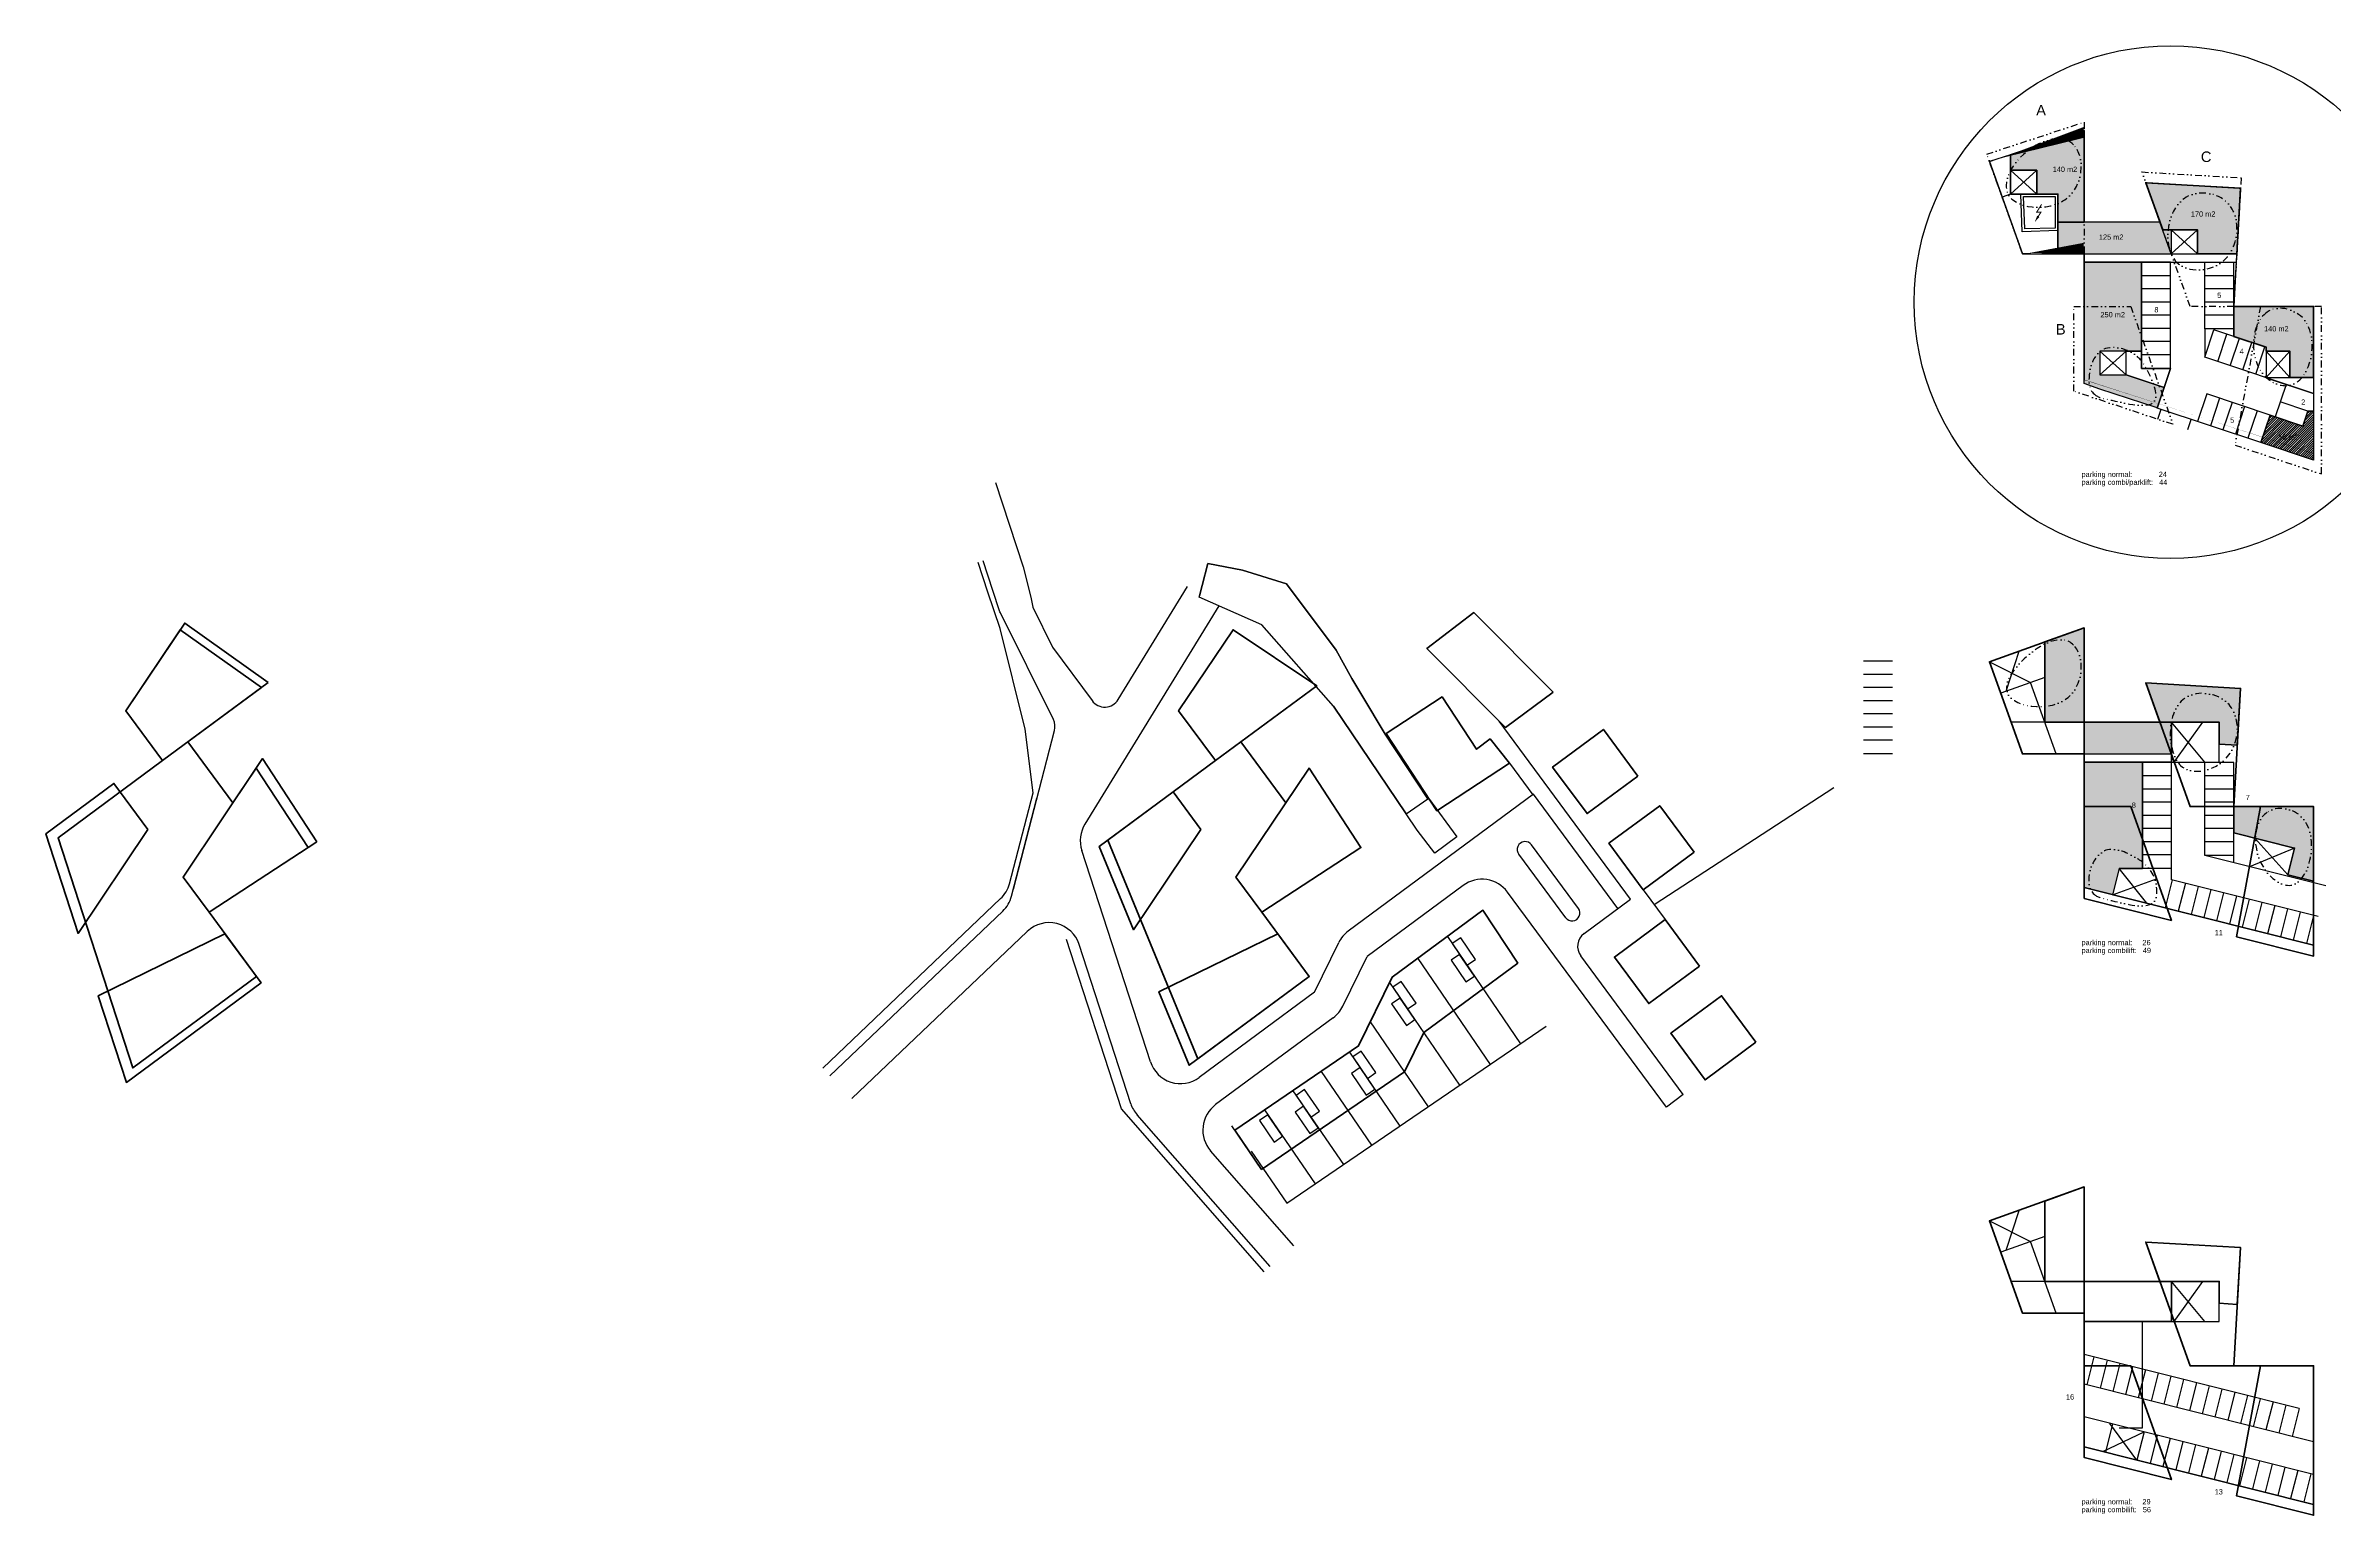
# Model space of a CAD drawing. Header units: metres. Extents: x -664657 to -643449, y -1076720 to -1062383.
# Drawn here: x -644165.1 to -643730.4, y -1071253.6 to -1070974.6 of the extents above; entities that cross this region are included whole.
import ezdxf

# ---------------------------------------------------------------- set-up
doc = ezdxf.new("R2010")
doc.units = ezdxf.units.M
doc.header["$LTSCALE"] = 0.1
doc.linetypes.add('DIVIDE', pattern=[31.75, 12.7, -6.35, 0, -6.35, 0, -6.35])
doc.layers.add('AA_THER_popis', color=6, linetype='Continuous')
doc.layers.add('AA_THER_slabá', color=4, linetype='Continuous')
doc.layers.add('AA_THER_silná', color=1, linetype='Continuous', lineweight=70)
doc.layers.add('skica', color=3, linetype='Continuous', lineweight=90)
doc.layers.add('FLOATING-WINDOWS', color=2, linetype='Continuous', plot=False)
doc.styles.get("Standard").update_dxf_attribs({"font": 'arial.ttf', "width": 0.8})

msp = doc.modelspace()

# ---------------------------------------------------------------- hatches: boundary and pattern name
at = {"layer": 'AA_THER_slabá', "linetype": 'ByBlock', "lineweight": -3}
for points in [[(-643786.9056255992, -1070993.604526764), (-643777.9056255984, -1070990.647388062), (-643777.9056255989, -1071002.719570691), (-643777.9056255997, -1071008.050587026), (-643782.9056256, -1071008.050587026), (-643782.9056256, -1071002.719570691), (-643786.9056255989, -1071002.719570691), (-643786.905625599, -1070998.219570691), (-643791.9056255989, -1070998.219570691), (-643791.9056255989, -1070995.247381598)], [(-643762.9966209223, -1071009.550587026), (-643756.3560998397, -1071009.550587026), (-643756.3560998397, -1071014.050587026), (-643748.9219596436, -1071014.050587027), (-643748.1963296459, -1071001.628397917), (-643766.2105392191, -1071000.576115527)], [(-643782.9056256, -1071008.050587026), (-643782.9056256003, -1071014.050587025), (-643761.3560998392, -1071014.050587026), (-643761.3560998397, -1071009.550587026), (-643762.9966209217, -1071009.550587026), (-643763.5337976571, -1071008.050587073)], [(-643777.9056255998, -1071015.650587027), (-643767.0060998391, -1071015.650587026), (-643767.006099839, -1071032.550587026), (-643774.9056256007, -1071032.550587026), (-643774.9056256007, -1071037.050587026), (-643769.9056256007, -1071037.050587026), (-643762.7147424107, -1071039.455087993), (-643764.0183685953, -1071043.353703026), (-643774.9056256008, -1071039.752818045), (-643777.9056256004, -1071038.710056062)], [(-643749.5060998397, -1071024.050587039), (-643734.3439859536, -1071024.050587039), (-643734.3439859542, -1071037.550587028), (-643738.8439859538, -1071037.550587027), (-643738.8439859538, -1071032.550587027), (-643743.3439859538, -1071032.550587027), (-643743.3439859538, -1071031.814411271), (-643749.5060998397, -1071029.753912107)], [(-643785.4061286291, -1071087.794428422), (-643777.9056255992, -1071085.108364521), (-643777.9056255992, -1071103.043436822), (-643785.4061286291, -1071103.043436822)], [(-643763.5337976734, -1071103.043436823), (-643752.2451694346, -1071103.043436823), (-643752.2451694346, -1071107.198522889), (-643748.8258581707, -1071107.398258603), (-643748.1963296458, -1071096.621247713), (-643766.210539219, -1071095.568965323)], [(-643777.9056255994, -1071109.043436823), (-643761.3060998385, -1071109.043436823), (-643761.3060998385, -1071103.043436823), (-643777.9056255994, -1071103.043436823)], [(-643777.9056255994, -1071110.633380062), (-643766.806099839, -1071110.633380062), (-643766.80609984, -1071130.833380063), (-643771.2582261034, -1071130.833380064), (-643772.5045451105, -1071135.795672098), (-643777.9056256001, -1071134.43914789)], [(-643749.5060998396, -1071119.043436835), (-643734.3439859535, -1071119.043436835), (-643734.3439859536, -1071133.242775887), (-643739.2093354687, -1071132.020804762), (-643737.935741943, -1071126.949917636), (-643749.5060998396, -1071124.04393047)]]:
    msp.add_hatch(color=254, dxfattribs=at).paths.add_polyline_path(points)
h = msp.add_hatch(dxfattribs=at)
h.set_pattern_fill('ANSI31', color=254, scale=0.1, style=0)
h.set_pattern_definition([(45, (0, 0), (-0.2245064030267288, 0.2245064030267289), [])])
h.paths.add_polyline_path([(-643742.5963533074, -1071044.71750126), (-643736.4052828506, -1071046.787682976), (-643735.453915052, -1071043.942529323), (-643734.3439859544, -1071043.942529322), (-643734.3439859549, -1071053.27627858), (-643744.3405276046, -1071049.933616291)])

# ---------------------------------------------------------------- linework, layer by layer
at = {"layer": 'AA_THER_popis'}
msp.add_lwpolyline([(-643787.2826791449, -1071008.016174611, 0, 0.5, 0), (-643786.6211054997, -1071006.962463624, 0, 0, 0)], format="xyseb", dxfattribs=at)
at = {"layer": 'AA_THER_popis', "const_width": 0.2}
msp.add_lwpolyline([(-643785.9997016479, -1071004.684257784), (-643786.9175421236, -1071006.146133722), (-643786.1085718387, -1071006.146133722), (-643786.6211054997, -1071006.962463624)], dxfattribs=at)
at = {"layer": 'AA_THER_silná', "color": 1, "const_width": 0.25}
msp.add_lwpolyline([(-643777.9056255992, -1071008.050587025), (-643763.5337976732, -1071008.050587025), (-643766.2105392185, -1071000.576115526), (-643748.1963296452, -1071001.628397916), (-643749.506099839, -1071024.050587026), (-643734.3439859536, -1071024.050587027), (-643734.3439859549, -1071053.27627858), (-643777.9056256004, -1071038.710056062), (-643777.9056255994, -1071014.050587025), (-643789.6436553271, -1071014.050587024), (-643795.9066316583, -1070996.561996028), (-643777.9056255984, -1070990.647388062), (-643777.9056255992, -1071008.050587025)], close=True, dxfattribs=at)
at = {"layer": 'AA_THER_silná', "color": 1, "lineweight": 25}
for points in [[(-643789.9498605736, -1071002.719570691), (-643782.9056256, -1071002.719570691), (-643782.9056256, -1071009.677074096), (-643789.6624147746, -1071009.869687817)], [(-643789.4293559201, -1071003.219570691), (-643783.4056256, -1071003.219570691), (-643783.4056256, -1071009.191124326), (-643789.182669632, -1071009.355808752)]]:
    msp.add_lwpolyline(points, close=True, dxfattribs=at)
at = {"layer": 'AA_THER_silná', "color": 1}
for points in [[(-644138.1206772557, -1071106.764972511), (-644129.580517061, -1071118.324172387), (-644125.1594295861, -1071111.729731165), (-644115.301205998, -1071126.843780009), (-644134.1135807529, -1071139.114257527), (-644125.1038095439, -1071151.309081029), (-644148.6099085541, -1071168.67584112), (-644162.779957379, -1071124.983725088), (-644142.9464516537, -1071110.330347871), (-644149.9215319817, -1071100.889500647), (-644139.5771764494, -1071085.459983604), (-644124.1233585885, -1071096.423483049), (-644138.1206772557, -1071106.764972511)], [(-644122.8534605716, -1071095.485257859), (-644142.9464516541, -1071110.330347871), (-644149.9215319818, -1071100.889500647), (-644138.7415941682, -1071084.213639063)], [(-643938.1206772557, -1071106.764972511), (-643929.580517061, -1071118.324172387), (-643925.1594295861, -1071111.729731165), (-643915.301205998, -1071126.843780009), (-643934.1135807529, -1071139.114257527), (-643925.1038095439, -1071151.309081029), (-643946.2861943124, -1071166.959036143), (-643963.3721137022, -1071125.42122162), (-643942.9464516537, -1071110.330347871), (-643949.9215319817, -1071100.889500647), (-643939.5771764494, -1071085.459983604), (-643923.6955751323, -1071096.107428366), (-643938.1206772557, -1071106.764972511)], [(-643923.6955751322, -1071096.107428366), (-643942.9464516541, -1071110.330347871), (-643949.9215319818, -1071100.889500647), (-643939.5771764495, -1071085.459983604)], [(-643878.8044586673, -1071097.349626887), (-643887.8488994222, -1071104.031834457), (-643902.7790705725, -1071089.028578552), (-643893.863925002, -1071082.216442885), (-643878.8044586673, -1071097.349626887)], [(-643777.9056255992, -1071085.108364521), (-643777.9056255997, -1071109.043436823), (-643789.6436553271, -1071109.043436823), (-643795.906631659, -1071091.554845826)], [(-643777.9056255996, -1071103.043436822), (-643763.5337976734, -1071103.043436823), (-643766.210539219, -1071095.568965323), (-643748.1963296458, -1071096.621247713), (-643749.506099839, -1071119.043436823), (-643734.3439859535, -1071119.043436824), (-643734.3439859541, -1071145.379999233), (-643777.9056255999, -1071134.43914789), (-643777.9056255994, -1071109.043436823), (-643789.6436553274, -1071109.043436822), (-643795.9066316589, -1071091.554845826), (-643777.9056255993, -1071085.108364521), (-643777.9056255996, -1071103.043436822)], [(-643887.0849999998, -1071110.8), (-643900.8987939494, -1071119.837559212), (-643910.5300023727, -1071105.179996441), (-643899.8900000001, -1071098.24), (-643893.3400000001, -1071108.18), (-643890.77, -1071106.19)], [(-643748.1963296458, -1071096.621247713), (-643749.5060998389, -1071119.043436823), (-643757.8039123255, -1071119.043436823), (-643766.210539219, -1071095.568965323)], [(-643862.6941445837, -1071113.252516026), (-643869.2306660768, -1071104.405262963), (-643878.8822148731, -1071111.536013684), (-643872.34569338, -1071120.383266746)], [(-644113.6260474488, -1071125.751148399), (-644134.1135807527, -1071139.114257527), (-644139.04438345, -1071132.440362351), (-644123.9491109404, -1071109.924434342)], [(-643915.301205998, -1071126.843780009), (-643934.1135807527, -1071139.114257527), (-643939.04438345, -1071132.440362351), (-643925.1594295861, -1071111.729731165)], [(-644145.7374954753, -1071123.381162297), (-644158.9909454978, -1071143.149849903), (-644165.1266704218, -1071124.23087449), (-644152.1778674374, -1071114.664048672)], [(-643945.7374954753, -1071123.381162297), (-643958.5269758941, -1071142.457798389), (-643965.0306645739, -1071126.646591047), (-643950.9894089837, -1071116.272640138)], [(-643852.0067264078, -1071127.736272789), (-643858.5432479009, -1071118.889019726), (-643868.1947966972, -1071126.019770446), (-643861.6582752041, -1071134.867023509)], [(-643769.0674310559, -1071119.043436823), (-643761.3240571066, -1071140.665856064), (-643777.9056256, -1071136.501263606), (-643777.9056255998, -1071119.043436822)], [(-643744.4091765028, -1071119.043436824), (-643748.9473238083, -1071143.774370809), (-643734.3439859536, -1071147.442114949), (-643734.3439859531, -1071119.043436824)], [(-643885.515380473, -1071148.763142507), (-643903.3789942884, -1071161.961125522), (-643907.0386291262, -1071169.448715153), (-643934.1603117997, -1071187.955477614), (-643939.2330946452, -1071180.521308246), (-643915.7487078437, -1071164.49649248), (-643909.3866881658, -1071151.479840633), (-643892.1354782868, -1071138.734313477)], [(-643850.9621491237, -1071149.344346703), (-643857.4986706168, -1071140.497093641), (-643867.1502194131, -1071147.627844361), (-643860.61369792, -1071156.475097423)], [(-644131.0848399407, -1071143.213691218), (-644155.1530887472, -1071154.983548187), (-644149.8181159922, -1071171.433473767), (-644124.2124657041, -1071152.515524628)], [(-643931.0848399407, -1071143.213691218), (-643953.6725243821, -1071154.259522482), (-643947.9447451836, -1071168.184405571), (-643925.1038095438, -1071151.309081029)], [(-643840.266023043, -1071163.821669898), (-643846.8025445365, -1071154.974416835), (-643856.4540933328, -1071162.105167555), (-643849.9175718392, -1071170.952420618)], [(-643777.9056255992, -1071191.297136473), (-643777.9056255997, -1071215.232208775), (-643789.6436553271, -1071215.232208775), (-643795.906631659, -1071197.743617778)], [(-643777.9056255996, -1071209.232208775), (-643763.5337976734, -1071209.232208775), (-643766.210539219, -1071201.757737275), (-643748.1963296458, -1071202.810019666), (-643749.506099839, -1071225.232208776), (-643734.3439859535, -1071225.232208776), (-643734.3439859541, -1071251.568771186), (-643777.9056255999, -1071240.627919842), (-643777.9056255994, -1071215.232208775), (-643789.6436553274, -1071215.232208774), (-643795.9066316589, -1071197.743617778), (-643777.9056255993, -1071191.297136473), (-643777.9056255996, -1071209.232208775)], [(-643748.1963296458, -1071202.810019666), (-643749.5060998389, -1071225.232208775), (-643757.8039123255, -1071225.232208775), (-643766.210539219, -1071201.757737275)], [(-643769.0674310559, -1071225.232208776), (-643761.3240571066, -1071246.854628016), (-643777.9056256, -1071242.690035559), (-643777.9056255998, -1071225.232208775)], [(-643744.4091765028, -1071225.232208776), (-643748.9473238083, -1071249.963142761), (-643734.3439859536, -1071253.630886902), (-643734.3439859531, -1071225.232208776)]]:
    msp.add_lwpolyline(points, close=True, dxfattribs=at)
at = {"layer": 'AA_THER_silná', "linetype": 'ByBlock', "lineweight": -3}
for points in [[(-643895.1527528969, -1071149.178254619), (-643893.5350286141, -1071148.074383617), (-643896.3340375731, -1071143.972432617), (-643897.9517618559, -1071145.076303619)], [(-643895.3709727003, -1071152.333101121), (-643893.7532484175, -1071151.229230118), (-643896.5522573765, -1071147.127279118), (-643898.1699816593, -1071148.23115012)], [(-643906.4506141696, -1071157.459662887), (-643904.8328898868, -1071156.355791884), (-643907.6318988458, -1071152.253840884), (-643909.2496231286, -1071153.357711887)], [(-643906.668833973, -1071160.614509388), (-643905.0511096902, -1071159.510638386), (-643907.8501186492, -1071155.408687386), (-643909.467842932, -1071156.512558388)], [(-643914.0668852624, -1071170.68092905), (-643912.4491609796, -1071169.577058048), (-643915.2481699386, -1071165.475107047), (-643916.8658942214, -1071166.57897805)], [(-643914.2851050658, -1071173.835775551), (-643912.667380783, -1071172.731904549), (-643915.466389742, -1071168.629953549), (-643917.0841140248, -1071169.733824551)], [(-643925.0233497091, -1071181.16312855), (-643923.4056254263, -1071180.059257548), (-643926.2046343853, -1071175.957306548), (-643927.8223586681, -1071177.06117755)], [(-643924.8051299057, -1071178.008282048), (-643923.1874056229, -1071176.904411046), (-643925.9864145819, -1071172.802460046), (-643927.6041388647, -1071173.906331048)], [(-643931.7910470229, -1071182.775195304), (-643930.1733227401, -1071181.671324302), (-643932.9723316991, -1071177.569373302), (-643934.5900559819, -1071178.673244304)]]:
    msp.add_lwpolyline(points, close=True, dxfattribs=at)
at = {"layer": 'AA_THER_slabá', "linetype": 'ByBlock', "lineweight": -3}
for p, q in [((-643791.9056255989, -1070998.219570691), (-643786.9056255989, -1071002.719570691)), ((-643786.9056255989, -1070998.219570691), (-643791.9056255989, -1071002.719570691)), ((-643791.9056255989, -1071002.719570691), (-643793.4973573345, -1071003.289598212)), ((-643756.3560998397, -1071014.050587026), (-643761.3560998397, -1071009.550587026)), ((-643761.3560998397, -1071014.050587027), (-643756.3560998397, -1071009.550587026)), ((-643777.9056255998, -1071014.050587026), (-643761.3060998386, -1071014.050587026)), ((-643777.9056255998, -1071014.050587027), (-643748.9219596431, -1071014.050587027)), ((-643777.9056255998, -1071015.650587027), (-643749.0154220745, -1071015.650587027)), ((-643767.0060998389, -1071035.850587027), (-643767.0060998391, -1071015.650587026)), ((-643761.5060998385, -1071015.650587027), (-643767.0060998391, -1071015.650587026)), ((-643761.5060998395, -1071035.850587027), (-643761.5060998395, -1071015.650587027)), ((-643755.0060998395, -1071028.340530266), (-643755.0060998395, -1071015.650587027)), ((-643752.2451694347, -1071015.650587027), (-643749.5060998397, -1071015.650587027)), ((-643749.5060998397, -1071029.753912107), (-643749.5060998397, -1071015.650587026)), ((-643761.5060998386, -1071018.250587027), (-643767.0060998386, -1071018.250587027)), ((-643749.5060998389, -1071018.250587027), (-643755.0060998389, -1071018.250587027)), ((-643761.5060998388, -1071020.750587027), (-643767.0060998388, -1071020.750587027)), ((-643761.5060998389, -1071023.250587027), (-643767.0060998389, -1071023.250587027)), ((-643749.506099839, -1071020.750587027), (-643755.006099839, -1071020.750587027)), ((-643749.5060998391, -1071023.250587027), (-643755.0060998391, -1071023.250587027)), ((-643761.506099839, -1071025.750587027), (-643767.006099839, -1071025.750587027)), ((-643761.5060998391, -1071028.250587027), (-643767.0060998391, -1071028.250587027)), ((-643749.5060998392, -1071025.750587027), (-643755.0060998392, -1071025.750587027)), ((-643749.5060998393, -1071028.350587027), (-643755.0060998393, -1071028.350587027)), ((-643755.0060998393, -1071028.350587027), (-643755.0060998393, -1071033.714147118)), ((-643755.0060998393, -1071033.714147118), (-643753.261925542, -1071028.498032087)), ((-643743.3439859538, -1071031.81441127), (-643753.261925542, -1071028.498032087)), ((-643769.9056256007, -1071037.050587026), (-643774.9056256007, -1071032.550587026)), ((-643774.9056256007, -1071037.050587026), (-643769.9056256007, -1071032.550587026)), ((-643761.5060998392, -1071030.750587027), (-643767.0060998392, -1071030.750587027)), ((-643761.5060998393, -1071033.250587027), (-643767.0060998393, -1071033.250587027)), ((-643752.5403000062, -1071034.538665876), (-643750.7961257088, -1071029.322550845)), ((-643750.1693386282, -1071035.331472375), (-643748.4251643309, -1071030.115357344)), ((-643747.7983772501, -1071036.124278874), (-643746.0542029528, -1071030.908163843)), ((-643745.3325774171, -1071036.948797633), (-643743.5884031198, -1071031.732682602)), ((-643743.3439859538, -1071032.550587027), (-643743.3439859538, -1071031.814411271)), ((-643743.3439859538, -1071032.550587027), (-643738.8439859538, -1071037.550587027)), ((-643738.8439859538, -1071032.550587027), (-643743.3439859538, -1071037.550587027)), ((-643761.5060998395, -1071035.850587027), (-643767.0060998395, -1071035.850587027)), ((-643761.5060998395, -1071035.850587027), (-643764.0183685953, -1071043.363759787)), ((-643734.3439859537, -1071040.623183394), (-643755.0060998393, -1071033.714147118)), ((-643754.6408371071, -1071040.690044246), (-643756.3850114045, -1071045.906159278)), ((-643736.4052828506, -1071046.787682976), (-643754.640837107, -1071040.690044246)), ((-643752.1750372739, -1071041.514563005), (-643753.9192115713, -1071046.730678036)), ((-643739.5601009851, -1071038.879009096), (-643741.621397882, -1071045.043508678)), ((-643735.4539150521, -1071043.942529323), (-643740.6700300834, -1071042.198355025)), ((-643749.804075896, -1071042.307369504), (-643751.5482501934, -1071047.523484535)), ((-643747.4331145183, -1071043.100176003), (-643749.1772888156, -1071048.316291034)), ((-643745.0621531404, -1071043.892982502), (-643746.8063274377, -1071049.109097533)), ((-643742.5963533074, -1071044.71750126), (-643744.3405276048, -1071049.933616292)), ((-643735.453915052, -1071043.942529322), (-643736.4052828507, -1071046.787682976)), ((-643735.453915052, -1071043.942529322), (-643734.3439859544, -1071043.942529322)), ((-643792.7063091476, -1071097.130681008), (-643790.234758297, -1071089.560082445)), ((-643819.8282511788, -1071091.343436822), (-643814.3282511797, -1071091.343436823)), ((-643814.3282511788, -1071093.943436823), (-643819.8282511788, -1071093.943436822)), ((-643795.9066316588, -1071091.554845826), (-643788.1127131901, -1071095.485632373)), ((-643814.328251179, -1071096.443436823), (-643819.828251179, -1071096.443436822)), ((-643785.4061286291, -1071094.516356172), (-643793.7730215043, -1071097.512689727)), ((-643783.2574216237, -1071109.043436822), (-643788.1127131901, -1071095.485632373)), ((-643814.3282511791, -1071098.943436823), (-643819.8282511791, -1071098.943436822)), ((-643814.3282511792, -1071101.443436823), (-643819.8282511792, -1071101.443436822)), ((-643777.9056255996, -1071103.043436822), (-643791.7923623327, -1071103.043436822)), ((-643755.0060998393, -1071110.633380063), (-643761.3060998385, -1071103.043436823)), ((-643760.8157036386, -1071110.633380063), (-643755.3891804491, -1071103.043436823)), ((-643814.3282511793, -1071103.943436823), (-643819.8282511793, -1071103.943436822)), ((-643814.3282511794, -1071106.443436823), (-643819.8282511794, -1071106.443436822)), ((-643814.3282511795, -1071109.043436823), (-643819.8282511795, -1071109.043436822)), ((-643777.9056255997, -1071109.043436823), (-643761.3060998385, -1071109.043436823)), ((-643766.806099839, -1071110.633380062), (-643777.9056255994, -1071110.633380062)), ((-643766.8060998388, -1071130.833380063), (-643766.806099839, -1071110.633380062)), ((-643761.3060998385, -1071110.633380063), (-643766.806099839, -1071110.633380062)), ((-643761.3060998394, -1071132.937432238), (-643761.3060998394, -1071110.633380063)), ((-643755.0060998395, -1071128.333380063), (-643755.0060998393, -1071110.633380063)), ((-643752.2451694346, -1071110.633380063), (-643749.5060998396, -1071110.633380063)), ((-643749.5060998396, -1071129.71474869), (-643749.5060998396, -1071110.708941631)), ((-643761.3060998386, -1071113.233380063), (-643766.8060998386, -1071113.233380063)), ((-643761.3060998387, -1071115.733380063), (-643766.8060998387, -1071115.733380063)), ((-643749.5060998388, -1071113.233380063), (-643755.0060998388, -1071113.233380063)), ((-643749.5060998389, -1071115.733380063), (-643755.0060998389, -1071115.733380063)), ((-643761.3060998388, -1071118.233380063), (-643766.8060998388, -1071118.233380063)), ((-643749.506099839, -1071118.233380063), (-643755.006099839, -1071118.233380063)), ((-643761.3060998389, -1071120.733380063), (-643766.8060998389, -1071120.733380063)), ((-643761.306099839, -1071123.233380063), (-643766.806099839, -1071123.233380063)), ((-643749.5060998391, -1071120.733380063), (-643755.0060998391, -1071120.733380063)), ((-643749.5060998392, -1071123.233380063), (-643755.0060998392, -1071123.233380063)), ((-643761.3060998392, -1071125.733380063), (-643766.8060998392, -1071125.733380063)), ((-643761.3060998393, -1071128.233380063), (-643766.8060998393, -1071128.233380063)), ((-643749.5060998393, -1071125.733380063), (-643755.0060998393, -1071125.733380063)), ((-643732.0276113652, -1071134.104609716), (-643755.0060998396, -1071128.333380062)), ((-643749.5060998395, -1071128.333380063), (-643755.0060998395, -1071128.333380063)), ((-643737.935741943, -1071126.949917636), (-643746.5056548448, -1071130.468334251)), ((-643745.5109008229, -1071125.047356395), (-643739.2093354687, -1071132.020804762)), ((-643771.2582261035, -1071130.833380064), (-643772.5045451106, -1071135.795672098)), ((-643772.5045451105, -1071135.795672098), (-643764.140794353, -1071132.800463791)), ((-643771.2582261034, -1071130.833380064), (-643766.8060998388, -1071130.833380063)), ((-643766.0194384678, -1071137.424458074), (-643771.2582261034, -1071130.833380064)), ((-643761.3060998394, -1071130.833380063), (-643766.8060998394, -1071130.833380063)), ((-643761.2095975965, -1071132.961669542), (-643762.5493561919, -1071138.295996764)), ((-643733.4891661966, -1071139.923875776), (-643761.3060998394, -1071132.937432238)), ((-643758.6879156373, -1071133.595009969), (-643760.0276742326, -1071138.92933719)), ((-643756.2632214457, -1071134.203991149), (-643757.6029800411, -1071139.53831837)), ((-643753.8385272542, -1071134.812972328), (-643755.1782858495, -1071140.14729955)), ((-643751.4138330625, -1071135.421953508), (-643752.7535916578, -1071140.756280729)), ((-643748.989138871, -1071136.030934687), (-643750.3288974663, -1071141.365261909)), ((-643746.5644446794, -1071136.639915867), (-643747.9042032748, -1071141.974243089)), ((-643744.1397504879, -1071137.248897047), (-643745.4795090832, -1071142.583224268)), ((-643741.7150562963, -1071137.857878227), (-643743.0548148917, -1071143.192205448)), ((-643739.2903621048, -1071138.466859406), (-643740.6301207001, -1071143.801186628)), ((-643736.8656679132, -1071139.075840586), (-643738.2054265086, -1071144.410167808)), ((-643734.343985954, -1071139.709181013), (-643735.6837445493, -1071145.043508235)), ((-643795.9066316588, -1071197.743617778), (-643788.1127131901, -1071201.674404325)), ((-643792.7063091476, -1071203.319452961), (-643790.234758297, -1071195.748854397)), ((-643785.4061286291, -1071200.705128124), (-643793.7730215043, -1071203.70146168)), ((-643783.2574216237, -1071215.232208775), (-643788.1127131901, -1071201.674404325)), ((-643777.9056255996, -1071209.232208775), (-643791.7923623327, -1071209.232208775)), ((-643755.0060998393, -1071216.822152015), (-643761.3060998385, -1071209.232208775)), ((-643760.8157036386, -1071216.822152015), (-643755.3891804491, -1071209.232208775)), ((-643766.806099839, -1071216.822152015), (-643777.9056255994, -1071216.822152014)), ((-643766.8060998388, -1071237.022152015), (-643766.806099839, -1071216.822152015)), ((-643761.3060998385, -1071216.822152015), (-643766.806099839, -1071216.822152015)), ((-643737.0918455654, -1071233.350640857), (-643777.9056255996, -1071223.099936253)), ((-643776.0809281659, -1071223.558223487), (-643777.4206867614, -1071228.892550709)), ((-643773.5592462067, -1071224.191563914), (-643774.899004802, -1071229.525891136)), ((-643771.1345520152, -1071224.800545094), (-643772.4743106106, -1071230.134872315)), ((-643734.3439859537, -1071239.711605816), (-643777.9056255997, -1071228.770754473)), ((-643768.7098578237, -1071225.409526274), (-643770.049616419, -1071230.743853495)), ((-643766.2851636319, -1071226.018507453), (-643767.6249222272, -1071231.352834675)), ((-643763.8604694403, -1071226.627488633), (-643765.2002280357, -1071231.961815855)), ((-643761.4357752487, -1071227.236469812), (-643762.775533844, -1071232.570797034)), ((-643759.0110810571, -1071227.845450992), (-643760.3508396525, -1071233.179778214)), ((-643756.5863868656, -1071228.454432172), (-643757.9261454609, -1071233.788759393)), ((-643754.161692674, -1071229.063413351), (-643755.5014512694, -1071234.397740573)), ((-643751.7369984825, -1071229.672394531), (-643753.0767570778, -1071235.006721753)), ((-643749.312304291, -1071230.281375711), (-643750.6520628863, -1071235.615702932)), ((-643746.8876100993, -1071230.890356891), (-643748.2273686946, -1071236.224684112)), ((-643744.4629159076, -1071231.49933807), (-643745.802674503, -1071236.833665292)), ((-643742.038221716, -1071232.10831925), (-643743.3779803113, -1071237.442646472)), ((-643739.6135275244, -1071232.71730043), (-643740.9532861197, -1071238.051627652)), ((-643737.0918455652, -1071233.350640857), (-643738.4316041606, -1071238.684968079)), ((-643734.3439859541, -1071245.897952965), (-643777.9056256, -1071234.957101623)), ((-643774.3687900559, -1071241.516224144), (-643766.5439248178, -1071237.810682899)), ((-643772.5440926222, -1071236.303693159), (-643773.8838512177, -1071241.638020381)), ((-643767.8836834132, -1071243.14501012), (-643773.0290314605, -1071236.181896924)), ((-643771.2582261034, -1071237.022152016), (-643766.8060998388, -1071237.022152015)), ((-643766.5439248178, -1071237.810682899), (-643767.8836834132, -1071243.14501012)), ((-643766.5439248178, -1071237.810682899), (-643767.8836834132, -1071243.14501012)), ((-643764.0222428585, -1071238.444023326), (-643765.3620014539, -1071243.778350547)), ((-643761.597548667, -1071239.053004506), (-643762.9373072623, -1071244.387331727)), ((-643759.1728544756, -1071239.661985685), (-643760.5126130709, -1071244.996312907)), ((-643756.748160284, -1071240.270966865), (-643758.0879188793, -1071245.605294087)), ((-643754.3234660925, -1071240.879948045), (-643755.6632246878, -1071246.214275266)), ((-643751.8987719008, -1071241.488929224), (-643753.2385304961, -1071246.823256446)), ((-643749.4740777093, -1071242.097910404), (-643750.8138363046, -1071247.432237625)), ((-643747.0493835177, -1071242.706891584), (-643748.389142113, -1071248.041218805)), ((-643744.6246893262, -1071243.315872763), (-643745.9644479215, -1071248.650199985)), ((-643742.1999951346, -1071243.924853943), (-643743.53975373, -1071249.259181164)), ((-643739.7753009431, -1071244.533835123), (-643741.1150595384, -1071249.868162344)), ((-643737.3506067515, -1071245.142816302), (-643738.6903653468, -1071250.477143524)), ((-643734.8289247922, -1071245.776156729), (-643736.1686833876, -1071251.110483951))]:
    msp.add_line(p, q, dxfattribs=at)
at = {"layer": 'AA_THER_slabá', "linetype": 'DIVIDE', "lineweight": -3}
for points in [[(-643777.9056255983, -1070989.068493676), (-643777.9056255994, -1071014.050587025), (-643789.6436553271, -1071014.050587025), (-643796.4125338416, -1070995.149326412)], [(-643748.0797004176, -1070999.631801407), (-643749.506099839, -1071024.050587026), (-643757.8039123258, -1071024.050587026), (-643766.9433250364, -1070998.529901269)], [(-643769.0674310562, -1071024.050587026), (-643761.0431473264, -1071046.457412275), (-643779.9056256008, -1071040.15014152), (-643779.9056255997, -1071024.050587025)], [(-643744.4091765031, -1071024.050587027), (-643749.244787642, -1071050.402569848), (-643732.8439859551, -1071055.886700583), (-643732.8439859536, -1071024.050587028)]]:
    msp.add_lwpolyline(points, close=True, dxfattribs=at)
at = {"layer": 'AA_THER_slabá', "linetype": 'ByBlock', "lineweight": -3}
for points in [[(-643791.9056255989, -1070998.219570691), (-643791.9056255989, -1071002.719570691), (-643786.9056255989, -1071002.719570691), (-643786.9056255989, -1070998.219570691)], [(-643761.3560998397, -1071009.550587026), (-643761.3560998397, -1071014.050587026), (-643756.3560998397, -1071014.050587026), (-643756.3560998397, -1071009.550587026)], [(-643769.9056256007, -1071037.050587026), (-643769.9056256007, -1071032.550587026), (-643774.9056256007, -1071032.550587026), (-643774.9056256007, -1071037.050587026)], [(-643743.3439859538, -1071037.550587027), (-643738.8439859538, -1071037.550587027), (-643738.8439859538, -1071032.550587027), (-643743.3439859538, -1071032.550587027)], [(-643752.2451694346, -1071103.043436823), (-643761.3060998385, -1071103.043436823), (-643761.3060998385, -1071110.633380063), (-643752.2451694346, -1071110.633380063)], [(-643752.2451694346, -1071209.232208775), (-643761.3060998385, -1071209.232208775), (-643761.3060998385, -1071216.822152015), (-643752.2451694346, -1071216.822152015)]]:
    msp.add_lwpolyline(points, close=True, dxfattribs=at)
at = {"layer": 'AA_THER_slabá', "color": 215, "lineweight": 25}
for points in [[(-643782.9056256003, -1071014.050587025), (-643761.3850906683, -1071014.050587026), (-643763.5337976727, -1071008.050587027), (-643782.9056256, -1071008.050587027)], [(-643777.9056255998, -1071015.650587027), (-643767.0060998391, -1071015.650587026), (-643767.006099839, -1071032.550587026), (-643774.9056256007, -1071032.550587026), (-643774.9056256007, -1071037.050587026), (-643769.9056256007, -1071037.050587026), (-643762.7147424107, -1071039.455087993), (-643764.0183685953, -1071043.353703026), (-643774.9056256008, -1071039.752818045), (-643777.9056256004, -1071038.710056062)], [(-643777.9056255994, -1071110.633380062), (-643761.3060998385, -1071110.633380062), (-643761.3060998385, -1071103.043436823), (-643777.9056255994, -1071103.043436823)], [(-643777.9056255994, -1071110.633380062), (-643766.806099839, -1071110.633380062), (-643766.80609984, -1071130.833380063), (-643771.2582261034, -1071130.833380064), (-643772.5045451105, -1071135.795672098), (-643777.9056256001, -1071134.43914789)]]:
    msp.add_lwpolyline(points, close=True, dxfattribs=at)
at = {"layer": 'AA_THER_slabá', "linetype": 'DIVIDE', "lineweight": -3}
for points, start_tangent, end_tangent in [([(-643779.9250775096, -1070993.394956362), (-643781.2622665578, -1071003.563631862), (-643792.5327652792, -1071002.37013183), (-643791.8791533882, -1070998.24339568), (-643779.9250775096, -1070993.394956362)], (0.6936135389968013, -0.7203473179795513), (0.6936135389968013, -0.7203473179795513)), ([(-643760.7175788727, -1071015.235274007), (-643758.547119711, -1071003.329026588), (-643750.6504688136, -1071004.422986906), (-643751.8439859534, -1071015.716091836), (-643760.7175788727, -1071015.235274007)], (-0.5863108950272852, 0.810086127749577), (-0.5863108950272852, 0.810086127749577)), ([(-643743.152710081, -1071025.142265998), (-643736.4534286666, -1071026.204037401), (-643738.6624671537, -1071039.000469074), (-643743.3439859538, -1071037.550587027), (-643743.152710081, -1071025.142265998)], (0.8118493084435283, 0.5838670228568873), (0.8118493084435283, 0.5838670228568873)), ([(-643775.975205539, -1071040.745486633), (-643776.8388275116, -1071036.428911226), (-643774.5280691683, -1071032.357548336), (-643768.2753495438, -1071033.228844923), (-643765.7999090861, -1071036.382643443), (-643764.4572080929, -1071041.895513806), (-643773.307676325, -1071041.762300305), (-643775.975205539, -1071040.745486633)], (-0.7603424105149211, 0.6495224544019699), (-0.7603424105149211, 0.6495224544019699)), ([(-643779.9250775095, -1071088.387806159), (-643781.2622665577, -1071098.556481658), (-643792.5327652791, -1071097.362981626), (-643789.2853456141, -1071090.965770269), (-643779.9250775095, -1071088.387806159)], (0.6936135389968013, -0.7203473179795513), (0.6936135389968013, -0.7203473179795513)), ([(-643759.9421171173, -1071110.868581842), (-643758.5471197108, -1071098.321876385), (-643750.6504688135, -1071099.415836702), (-643751.8439859533, -1071110.708941632), (-643759.9421171173, -1071110.868581842)], (-0.5863108950272852, 0.810086127749577), (-0.5863108950272852, 0.810086127749577)), ([(-643743.1527100808, -1071120.135115795), (-643736.4534286665, -1071121.196887197), (-643738.6624671536, -1071133.99331887), (-643743.4081421267, -1071131.246240732), (-643743.1527100808, -1071120.135115795)], (0.8118493084435283, 0.5838670228568873), (0.8118493084435283, 0.5838670228568873)), ([(-643775.9752055389, -1071135.738336429), (-643776.8388275115, -1071131.421761023), (-643773.7650049212, -1071127.350398133), (-643768.2753495437, -1071128.657008416), (-643765.1955065648, -1071131.375493239), (-643764.4572080928, -1071136.888363603), (-643773.3076763249, -1071136.755150101), (-643775.9752055389, -1071135.738336429)], (-0.7603424105149214, 0.64952245440197), (-0.7603424105149214, 0.64952245440197))]:
    msp.add_spline(points, degree=3, dxfattribs=dict(at, start_tangent=start_tangent, end_tangent=end_tangent))
at = {"layer": 'FLOATING-WINDOWS', "linetype": 'ByBlock', "lineweight": -3}
for p, q in [((-643769.9056256007, -1071037.050587026), (-643762.7147424107, -1071039.455087993)), ((-643763.8883009799, -1071045.506044477), (-643763.2540557808, -1071043.609275375)), ((-643758.197993673, -1071047.408780074), (-643757.5637484739, -1071045.512010972))]:
    msp.add_line(p, q, dxfattribs=at)
at = {"layer": 'FLOATING-WINDOWS', "color": 3, "lineweight": 120}
for points in [[(-643786.9056255992, -1070993.604526764), (-643777.9056255984, -1070990.647388062), (-643777.9056255989, -1071002.719570691), (-643777.9056255997, -1071008.050587026), (-643782.9056256, -1071008.050587026), (-643782.9056256, -1071002.719570691), (-643786.9056255989, -1071002.719570691), (-643786.905625599, -1070998.219570691), (-643791.9056255989, -1070998.219570691), (-643791.9056255989, -1070995.247381598)], [(-643762.9966209223, -1071009.550587026), (-643762.9966209223, -1071009.550587026), (-643762.9966209223, -1071009.550587026), (-643762.9966209223, -1071009.550587026), (-643756.3560998397, -1071009.550587026), (-643756.3560998397, -1071014.050587026), (-643748.9219596436, -1071014.050587027), (-643748.1963296459, -1071001.628397917), (-643766.2105392191, -1071000.576115527), (-643762.9966209223, -1071009.550587026), (-643762.9966209223, -1071009.550587026)], [(-643749.5060998397, -1071024.050587039), (-643734.3439859536, -1071024.050587039), (-643734.3439859542, -1071037.550587028), (-643738.8439859538, -1071037.550587027), (-643738.8439859538, -1071032.550587027), (-643743.3439859538, -1071032.550587027), (-643743.3439859538, -1071031.814411271), (-643743.3439859538, -1071031.814411271), (-643749.5060998397, -1071029.753912107)], [(-643785.4061286291, -1071087.794428422), (-643777.9056255992, -1071085.108364521), (-643777.9056255992, -1071103.043436822), (-643785.4061286291, -1071103.043436822)], [(-643763.5337976734, -1071103.043436823), (-643763.5337976734, -1071103.043436823), (-643763.5337976734, -1071103.043436823), (-643763.5337976734, -1071103.043436823), (-643752.2451694346, -1071103.043436823), (-643752.2451694346, -1071107.198522889), (-643748.8258581707, -1071107.398258603), (-643748.1963296458, -1071096.621247713), (-643766.210539219, -1071095.568965323), (-643763.5337976734, -1071103.043436823), (-643763.5337976734, -1071103.043436823)], [(-643749.5060998396, -1071119.043436835), (-643734.3439859535, -1071119.043436835), (-643734.3439859536, -1071133.242775887), (-643739.2093354687, -1071132.020804762), (-643737.935741943, -1071126.949917636), (-643749.5060998396, -1071124.04393047)], [(-643785.4061286291, -1071193.983200374), (-643777.9056255992, -1071191.297136473), (-643777.9056255992, -1071209.232208775), (-643785.4061286291, -1071209.232208775)], [(-643763.5337976734, -1071209.232208775), (-643763.5337976734, -1071209.232208775), (-643763.5337976734, -1071209.232208775), (-643763.5337976734, -1071209.232208775), (-643752.2451694346, -1071209.232208775), (-643752.2451694346, -1071213.387294841), (-643748.8258581707, -1071213.587030556), (-643748.1963296458, -1071202.810019666), (-643766.210539219, -1071201.757737275), (-643763.5337976734, -1071209.232208775), (-643763.5337976734, -1071209.232208775)]]:
    msp.add_lwpolyline(points, close=True, dxfattribs=at)
at = {"layer": 'FLOATING-WINDOWS', "linetype": 'ByBlock', "lineweight": -3}
msp.add_lwpolyline([(-643791.9056255989, -1070995.247381598), (-643795.9066316583, -1070996.561996028), (-643789.6436553271, -1071014.050587024), (-643782.9056256003, -1071014.050587025), (-643782.9056255998, -1071002.719570691), (-643791.9056255989, -1071002.719570691), (-643791.9056255989, -1070998.219570691), (-643791.9056255989, -1070995.247381598)], dxfattribs=at)
for points in [[(-643777.9056255998, -1071014.050587026), (-643748.9219596436, -1071014.050587027), (-643749.0154220745, -1071015.650587027), (-643749.5060998397, -1071024.050587026), (-643749.5060998397, -1071029.753912107), (-643743.3439859538, -1071031.81441127), (-643743.3439859538, -1071032.550587027), (-643738.8439859538, -1071032.550587027), (-643738.8439859538, -1071037.550587027), (-643734.3439859542, -1071037.550587028), (-643734.3439859515, -1071043.942529322), (-643735.4539150514, -1071043.942529323), (-643736.4052828506, -1071046.787682976), (-643742.5963533071, -1071044.71750126), (-643744.3405276046, -1071049.933616291), (-643764.0183685953, -1071043.363759787), (-643762.711717798, -1071039.456099369), (-643769.9056256007, -1071037.050587026), (-643769.9056256007, -1071032.550587026), (-643767.0060998389, -1071032.550587026), (-643767.0060998389, -1071015.650587027), (-643777.9056255998, -1071015.650587027), (-643777.9056255994, -1071014.050587025)], [(-643767.0060998391, -1071015.650587026), (-643749.0154220745, -1071015.650587027), (-643749.5060998397, -1071024.050587039), (-643749.5060998397, -1071029.753912107), (-643743.3439859538, -1071031.81441127), (-643743.3439859538, -1071037.550587027), (-643743.3629814484, -1071037.607394816), (-643734.3439859543, -1071040.623183393), (-643734.3439859515, -1071043.942529322), (-643735.4539150513, -1071043.942529322), (-643736.4052828506, -1071046.787682976), (-643742.5963533071, -1071044.71750126), (-643744.3405276046, -1071049.933616291), (-643764.0183685953, -1071043.363759787), (-643761.5060998395, -1071035.850587027), (-643767.0060998395, -1071035.850587027)], [(-643769.9056256007, -1071032.550587026), (-643767.006099839, -1071032.550587026), (-643767.0060998389, -1071035.850587027), (-643761.5060998395, -1071035.850587027), (-643762.7147424107, -1071039.455087993), (-643769.9056256007, -1071037.050587026)], [(-643742.5963533074, -1071044.71750126), (-643736.4052828506, -1071046.787682976), (-643735.453915052, -1071043.942529323), (-643734.3439859544, -1071043.942529322), (-643734.3439859549, -1071053.27627858), (-643744.3405276046, -1071049.933616291)]]:
    msp.add_lwpolyline(points, close=True, dxfattribs=at)
at = {"layer": 'FLOATING-WINDOWS', "lineweight": 120}
msp.add_lwpolyline([(-643777.9056255994, -1071216.822152014), (-643761.3060998385, -1071216.822152014), (-643761.3060998385, -1071209.232208775), (-643777.9056255994, -1071209.232208775)], close=True, dxfattribs=at)
at = {"layer": 'FLOATING-WINDOWS', "linetype": 'ByBlock', "lineweight": -3}
msp.add_circle((-643761.5060998395, -1071023.250587027), 48.68300225911662, dxfattribs=at)
at = {"layer": 'skica', "linetype": 'ByBlock', "lineweight": -3}
for p, q in [((-643944.3800000001, -1071072.86), (-643945.95, -1071079.06)), ((-643937.8, -1071074.15), (-643944.3800000001, -1071072.86)), ((-643929.41, -1071076.73), (-643937.8, -1071074.15)), ((-643920, -1071089.35), (-643929.41, -1071076.73)), ((-643942.2887009952, -1071080.94433986), (-643967.7194246398, -1071122.382942472)), ((-643939.5771764492, -1071085.459983603), (-643949.9215319818, -1071100.889500647)), ((-643939.5771764492, -1071085.459983603), (-643923.6955751323, -1071096.107428366)), ((-643902.7790705725, -1071089.028578552), (-643893.863925002, -1071082.216442885)), ((-643878.8044586672, -1071097.349626887), (-643893.863925002, -1071082.216442885)), ((-643777.9056255993, -1071085.108364521), (-643777.9056255997, -1071109.043436823)), ((-643917.0399999999, -1071094.75), (-643920, -1071089.35)), ((-643887.8488994222, -1071104.031834457), (-643902.7790705725, -1071089.028578552)), ((-643795.906631659, -1071091.554845826), (-643789.6436553271, -1071109.043436823)), ((-643923.6955751323, -1071096.107428366), (-643942.946451654, -1071110.330347871)), ((-643915.1500000001, -1071097.91), (-643917.0399999999, -1071094.75)), ((-643910.7255759692, -1071105.307449702), (-643915.1500000001, -1071097.91)), ((-643899.89, -1071098.24), (-643910.530000024, -1071105.180000016)), ((-643887.8488994222, -1071104.031834457), (-643878.8044586672, -1071097.349626887)), ((-643766.210539219, -1071095.568965323), (-643748.1963296459, -1071096.621247713)), ((-643766.210539219, -1071095.568965323), (-643757.8039123258, -1071119.043436823)), ((-643748.1963296459, -1071096.621247713), (-643749.506099839, -1071119.043436823)), ((-643949.9215319818, -1071100.889500647), (-643942.946451654, -1071110.330347871)), ((-643920.5400000002, -1071099.98), (-643906.72, -1071120.46)), ((-643864.0718277764, -1071136.648810247), (-643889.0194149901, -1071102.855589092)), ((-643777.9056255994, -1071103.043436822), (-643763.5337976734, -1071103.043436823)), ((-643981.3199169253, -1071134.735096551), (-643973.5135015257, -1071104.630203428)), ((-643938.1206772556, -1071106.764972511), (-643929.580517061, -1071118.324172387)), ((-643902.6200000001, -1071117.58), (-643910.7255759692, -1071105.307449702)), ((-643900.8987939492, -1071119.837559212), (-643910.5300000239, -1071105.180000016)), ((-643950.9894089842, -1071116.272640138), (-643942.9464516541, -1071110.330347871)), ((-643925.159429586, -1071111.729731165), (-643939.0443834503, -1071132.440362351)), ((-643925.159429586, -1071111.729731165), (-643915.301205998, -1071126.843780009)), ((-643887.0849999998, -1071110.8), (-643900.8987939494, -1071119.837559212)), ((-643887.085, -1071110.8), (-643882.6483019704, -1071116.805119125)), ((-643789.6436553274, -1071109.043436822), (-643777.9056255997, -1071109.043436823)), ((-643777.9056255997, -1071119.043436823), (-643777.9056255997, -1071109.043436823)), ((-643825.4600000001, -1071115.49), (-643859.5784729104, -1071137.682058575)), ((-643982.0747776894, -1071133.713384282), (-643977.54, -1071116.46)), ((-643950.9894089838, -1071116.272640138), (-643965.030664574, -1071126.646591047)), ((-643950.9894089842, -1071116.272640138), (-643945.7374954753, -1071123.381162297)), ((-643882.5201316997, -1071116.710424452), (-643917.6980643548, -1071142.700560742)), ((-643906.72, -1071120.46), (-643902.6200000001, -1071117.58)), ((-643866.4853803487, -1071138.430596985), (-643882.5201316997, -1071116.710424452)), ((-643777.9056255997, -1071119.043436823), (-643769.0674310562, -1071119.043436823)), ((-643777.9056255999, -1071119.043436822), (-643777.9056256001, -1071136.501263606)), ((-643757.8039123256, -1071119.043436823), (-643749.506099839, -1071119.043436823)), ((-643744.4091765028, -1071119.043436824), (-643749.506099839, -1071119.043436823)), ((-643748.9473238084, -1071143.774370809), (-643744.4091765032, -1071119.043436824)), ((-643744.4091765031, -1071119.043436823), (-643734.3439859534, -1071119.043436824)), ((-643734.3439859534, -1071119.043436824), (-643734.3439859537, -1071147.44211495)), ((-643955.2931214899, -1071167.51784027), (-643968.3129762542, -1071127.372247824)), ((-643946.2861943122, -1071166.959036143), (-643963.3721137024, -1071125.42122162)), ((-643915.301205998, -1071126.843780009), (-643934.1135807529, -1071139.114257527)), ((-643876.3968499162, -1071140.160514597), (-643885.3251283286, -1071128.076463906)), ((-643884.9929696693, -1071125.997347519), (-643884.9913396189, -1071125.996143206)), ((-643873.9830626146, -1071138.377161903), (-643882.9060487477, -1071126.289892382)), ((-643939.0443834501, -1071132.440362351), (-643934.1135807529, -1071139.114257527)), ((-644017.5469072748, -1071168.726578375), (-643983.7400066304, -1071136.533248045)), ((-643895.8530737559, -1071134.021002237), (-643914.1326889945, -1071147.52633514)), ((-643857.2793327286, -1071176.133867425), (-643887.4619239976, -1071135.281401275)), ((-643872.9184154663, -1071143.186232683), (-643864.0711625713, -1071136.649711313)), ((-643861.6582752041, -1071134.867023509), (-643857.4986706169, -1071140.497093641)), ((-643734.3439859536, -1071145.379999233), (-643777.9056256001, -1071134.43914789)), ((-643931.0848399407, -1071143.213691218), (-643934.1135807529, -1071139.114257527)), ((-643892.1354782868, -1071138.734313477), (-643909.3866881656, -1071151.479840632)), ((-643885.5153804731, -1071148.763142507), (-643892.1354782868, -1071138.734313477)), ((-644012.03, -1071174.52), (-643978.6690952507, -1071142.751378617)), ((-643960.8000000002, -1071176.47), (-643971.23, -1071144.31)), ((-643959.015971998, -1071175.487860099), (-643968.8240638056, -1071145.245460047)), ((-643953.672524382, -1071154.259522482), (-643931.0848399408, -1071143.213691218)), ((-643931.0848399407, -1071143.213691218), (-643925.1038095438, -1071151.309081029)), ((-643924.1319936977, -1071154.321056005), (-643919.5232691289, -1071144.891634813)), ((-643898.8793980354, -1071143.716851681), (-643884.9821634975, -1071164.083265632)), ((-643918.7414135634, -1071156.955756333), (-643914.1326889945, -1071147.52633514)), ((-643904.5134329436, -1071147.879385522), (-643890.7642952286, -1071168.028763401)), ((-643885.5153804731, -1071148.763142507), (-643903.3789942884, -1071161.961125522)), ((-643854.0621497966, -1071173.756950518), (-643873.5486149853, -1071147.381807562)), ((-643860.6136979195, -1071156.475097424), (-643850.9621491237, -1071149.344346703)), ((-643925.1038095438, -1071151.309081029), (-643947.9447451837, -1071168.184405571)), ((-643925.1038095439, -1071151.309081029), (-643947.9447451839, -1071168.184405571)), ((-643924.1319936977, -1071154.321056005), (-643946.0203951407, -1071170.492629879)), ((-643909.3866881657, -1071151.479840633), (-643915.7487078438, -1071164.49649248)), ((-643915.7487078437, -1071164.49649248), (-643909.3866881658, -1071151.479840633)), ((-643909.8642632009, -1071152.456956121), (-643896.5464269599, -1071171.97426117)), ((-643920.5666183375, -1071159.146830403), (-643942.8977500653, -1071175.645501965)), ((-643929.3751004279, -1071194.3752482), (-643880.096994658, -1071160.749819828)), ((-643913.5238980387, -1071159.944545752), (-643902.5294888194, -1071176.056865703)), ((-643903.3789942884, -1071161.961125522), (-643907.0386291262, -1071169.448715153)), ((-643915.7487078438, -1071164.49649248), (-643939.2330946451, -1071180.521308246)), ((-643917.4805342935, -1071165.678222284), (-643907.8986111411, -1071179.720542202)), ((-643934.1603117996, -1071187.955477614), (-643907.0386291262, -1071169.448715153)), ((-643922.8496566152, -1071169.341898783), (-643913.2677334629, -1071183.384218702)), ((-643933.6600000001, -1071207.41), (-643960.8000000002, -1071176.47)), ((-643933.587901259, -1071176.669251782), (-643924.0059781063, -1071190.7115717)), ((-643928.218778937, -1071173.005575282), (-643918.6368557847, -1071187.047895201)), ((-643854.0621497968, -1071173.756950518), (-643857.2793327286, -1071176.133867425)), ((-643932.5323549913, -1071206.4208505), (-643957.8192010444, -1071177.593473311)), ((-643934.1603117996, -1071187.955477614), (-643939.7967371835, -1071179.695289427)), ((-643928.0217749559, -1071202.464252498), (-643943.8429547406, -1071184.427874364)), ((-643936.1296397338, -1071184.476462714), (-643929.375100428, -1071194.3752482)), ((-643777.9056255993, -1071191.297136473), (-643777.9056255997, -1071215.232208775)), ((-643795.906631659, -1071197.743617778), (-643789.6436553271, -1071215.232208775)), ((-643766.210539219, -1071201.757737275), (-643748.1963296459, -1071202.810019665)), ((-643766.210539219, -1071201.757737275), (-643757.8039123258, -1071225.232208776)), ((-643748.1963296459, -1071202.810019665), (-643749.506099839, -1071225.232208776)), ((-643777.9056255994, -1071209.232208775), (-643763.5337976734, -1071209.232208775)), ((-643789.6436553274, -1071215.232208775), (-643777.9056255997, -1071215.232208775)), ((-643777.9056255997, -1071225.232208775), (-643777.9056255997, -1071215.232208775)), ((-643777.9056255997, -1071225.232208775), (-643769.0674310562, -1071225.232208775)), ((-643777.9056255999, -1071225.232208775), (-643777.9056256001, -1071242.690035559)), ((-643757.8039123256, -1071225.232208775), (-643749.506099839, -1071225.232208776)), ((-643744.4091765028, -1071225.232208776), (-643749.506099839, -1071225.232208776)), ((-643748.9473238084, -1071249.963142761), (-643744.4091765032, -1071225.232208776)), ((-643744.4091765031, -1071225.232208776), (-643734.3439859534, -1071225.232208776)), ((-643734.3439859534, -1071225.232208776), (-643734.3439859537, -1071253.630886902)), ((-643734.3439859536, -1071251.568771186), (-643777.9056256001, -1071240.627919842))]:
    msp.add_line(p, q, dxfattribs=at)
for points in [[(-643984.73, -1071057.5), (-643979.4600000001, -1071073.54), (-643978.0099999999, -1071079.29), (-643977.6199999999, -1071081.17), (-643973.89, -1071088.78), (-643966.3799080997, -1071098.935155714, 0.5315890442995882), (-643961.4109463814, -1071098.720511982), (-643948.2548002657, -1071077.28296587)], [(-643973.7288977607, -1071102.546156205), (-643983.7886581906, -1071082.22635152, -0.03341213913707371), (-643983.9419958743, -1071081.856369555), (-643985.2308126302, -1071078.045233312), (-643987.0689906296, -1071072.390837943)], [(-644016.1676804561, -1071170.174933781), (-643983.3368274267, -1071138.911065268, 0.1399333354270373), (-643981.6665941335, -1071136.072032874), (-643976.838623313, -1071117.453302239)]]:
    msp.add_lwpolyline(points, format="xyb", dxfattribs=at)
msp.add_lwpolyline([(-643977.54, -1071116.46), (-643979.0900000001, -1071104.36), (-643983.85, -1071085.25), (-643986.1800000002, -1071078.36), (-643988.02, -1071072.7)], dxfattribs=at)
msp.add_lwpolyline([(-643897.1077344209, -1071124.809968734), (-643901.2801959135, -1071127.892663898), (-643904.64, -1071123.54), (-643906.72, -1071120.46), (-643920.5400000002, -1071099.98), (-643934.098996475, -1071084.564050931), (-643946.0106025647, -1071079.29932223), (-643944.3800000001, -1071072.86), (-643937.8, -1071074.15), (-643929.41, -1071076.73), (-643920, -1071089.35), (-643917.0400000013, -1071094.749999998), (-643915.1500000003, -1071097.91), (-643910.7255759692, -1071105.307449702), (-643902.4658611221, -1071117.452667883), (-643897.1077344209, -1071124.809968734)], close=True, dxfattribs=at)
for centre, radius, start, end in [((-643976.4174584004, -1071103.877186516), 3, 345.4629714006971, 26.33870993792056), ((-643962.6056252652, -1071125.521263035), 6, 148.4627068719477, 197.968704057208), ((-643884.0984816558, -1071127.206341454), 1.503919925183048, 35.32626918205668, 217.5675432085143), ((-643892.2876983957, -1071138.846776635), 6, 36.45770490340491, 126.4577049035231), ((-643987.8776870865, -1071132.188181827), 6, 313.5995146550189, 345.2737891842387), ((-643974.5314147946, -1071147.096444836), 6, 17.96870405705987, 133.5995146548443), ((-643875.1899562654, -1071139.26883825), 1.500559559602918, 216.4576063426146, 36.45771663322328), ((-643914.1326889946, -1071147.52633514), 6, 126.4577049036942, 153.9524619442508), ((-643871.1357277862, -1071145.599119882), 3, 126.457704903855, 216.4577049036214), ((-643924.1319936976, -1071154.321056005), 6, 306.4577049030387, 333.9524619437549), ((-643949.5857705009, -1071165.666855481), 6, 197.9687040570599, 306.4577049032699), ((-643953.308621009, -1071173.63687531), 6, 197.9687040569879, 221.2566444920045), ((-643939.3323747052, -1071180.471276363), 6, 126.4577049027872, 221.2566444916939)]:
    msp.add_arc(centre, radius, start, end, dxfattribs=at)

# ---------------------------------------------------------------- texts
at = {"layer": 'AA_THER_popis'}
for s, height, p in [('A', 2, (-643787.0304447778, -1070987.804759333)), ('140 m2', 1, (-643783.8915299976, -1070998.526513224)), ('C', 2, (-643755.7476519594, -1070996.642586804)), ('170 m2', 1, (-643757.6395354895, -1071007.02209309)), ('125 m2', 1, (-643775.1148552425, -1071011.408043224)), ('8', 1, (-643764.5730012496, -1071025.195345857)), ('5', 1, (-643752.6320321843, -1071022.457666634)), ('B', 2, (-643783.290094943, -1071029.410529487)), ('250 m2', 1, (-643774.8174041355, -1071026.12699205)), ('140 m2', 1, (-643743.7336588943, -1071028.80316309)), ('4', 1, (-643748.3775945115, -1071033.109245184)), ('2', 1, (-643736.6838555556, -1071042.733984399)), ('5', 1, (-643750.1851245589, -1071046.163495698)), ('58 m2', 1, (-643740.9822137492, -1071049.394820137)), ('parking normal:             24', 1, (-643778.4162831671, -1071056.454497407)), ('parking combi/parklift:   44', 1, (-643778.4162831671, -1071057.954497407)), ('8', 1, (-643768.8650578542, -1071119.283656988)), ('7', 1, (-643747.2163129626, -1071117.822461264)), ('parking normal:     26', 1, (-643778.416283167, -1071145.373647743)), ('parking combilift:   49', 1, (-643778.416283167, -1071146.873647743)), ('11', 1, (-643753.1217572107, -1071143.496795476)), ('16', 1, (-643781.367471674, -1071231.668641462)), ('parking normal:     29', 1, (-643778.416283167, -1071251.562419695)), ('13', 1, (-643753.1217572107, -1071249.685567428)), ('parking combilift:   56', 1, (-643778.416283167, -1071253.062419695))]:
    msp.add_text(s, height=height, dxfattribs=at).set_placement(p)

doc.saveas('drawing.dxf')
